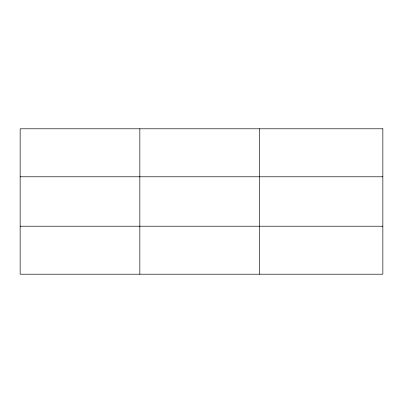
<?xml version="1.0" encoding="UTF-8"?>
<svg xmlns="http://www.w3.org/2000/svg" width="403" height="403" viewBox="0 0 403 403"><rect width="100%" height="100%" fill="white"/><g stroke="black" fill="none" stroke-linecap="round" stroke-linejoin="round"><path stroke-width="0.6" d="M139.841 128.794L139.841 274.206M259.532 128.794L259.532 274.206M20.15 176.781L382.85 176.781M20.15 226.219L382.85 226.219M382.85 128.794L382.85 274.206L20.15 274.206L20.15 128.794L382.85 128.794"/></g></svg>
